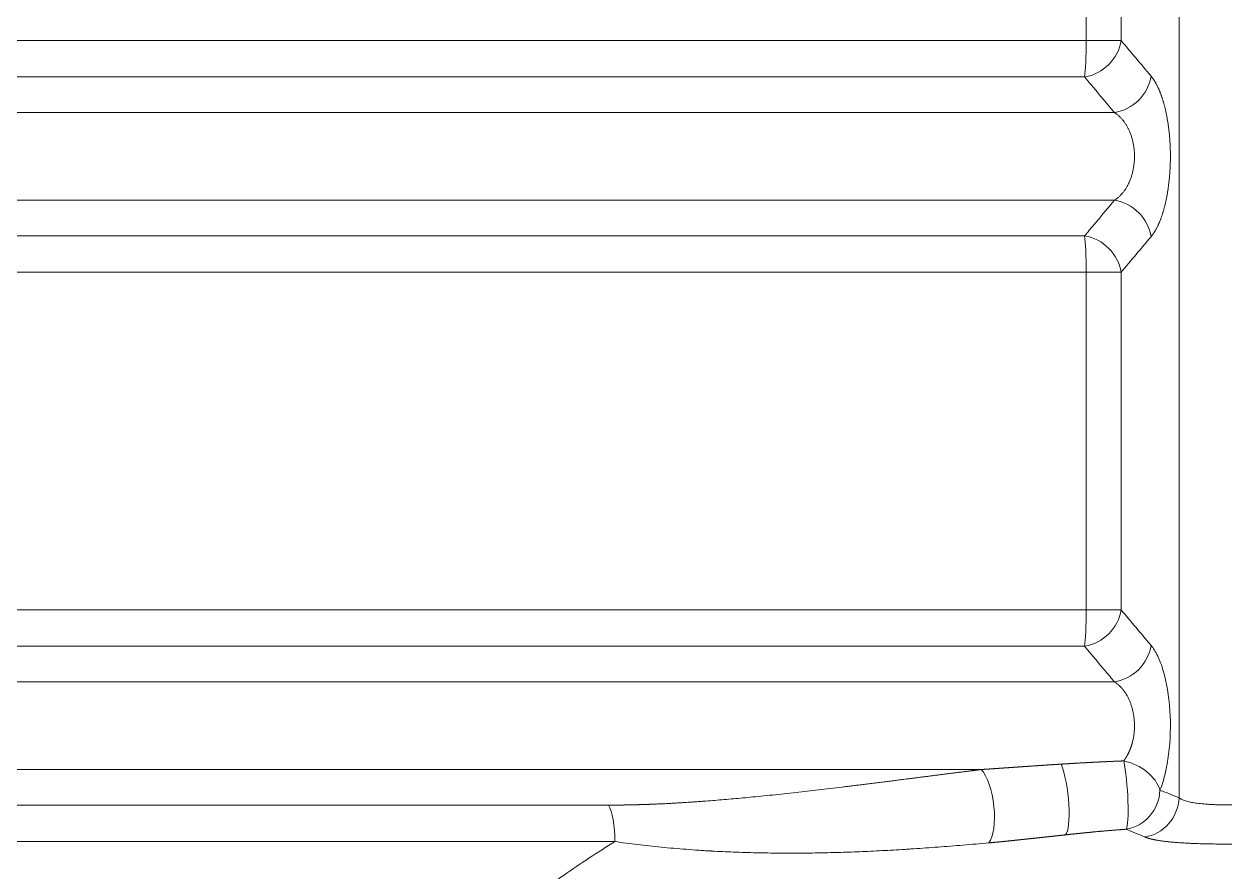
# Model space of a CAD drawing. Header units: millimetres. Extents: x 4664 to 8864, y -38 to 2932.
# Drawn here: x 7830.21 to 7869.52, y 1821.28 to 1849.06 of the extents above; entities that cross this region are included whole.
import ezdxf

# ---------------------------------------------------------------- set-up
doc = ezdxf.new("R2010")
doc.units = ezdxf.units.MM

msp = doc.modelspace()

# ---------------------------------------------------------------- linework, layer by layer
at = {"lineweight": 5}
for p, q in [((7868.051, 1823.71), (7868.051, 1853.103)), ((7865.007, 1850.215), (7865.007, 1848.517)), ((7866.152, 1848.517), (7866.152, 1850.215)), ((7812.571, 1848.517), (7866.152, 1848.517)), ((7812.983, 1847.323), (7864.958, 1847.323)), ((7865.931, 1846.158), (7809.648, 1846.158)), ((7865.931, 1843.285), (7809.648, 1843.285)), ((7864.958, 1842.119), (7812.983, 1842.119)), ((7812.571, 1840.925), (7866.152, 1840.925)), ((7865.007, 1840.925), (7865.007, 1829.869)), ((7866.152, 1829.869), (7866.152, 1840.925)), ((7812.571, 1829.869), (7866.152, 1829.869)), ((7812.983, 1828.674), (7864.958, 1828.674)), ((7865.931, 1827.509), (7809.648, 1827.509)), ((7861.57, 1824.636), (7809.648, 1824.636)), ((7849.353, 1823.471), (7812.983, 1823.471)), ((7812.571, 1822.276), (7849.569, 1822.276))]:
    msp.add_line(p, q, dxfattribs=at)
at = {"lineweight": 5, "extrusion": (0, 0, -1)}
for centre, major_axis, ratio, start_param, end_param in [((7864.924, 1848.517), (0, -1.306), 0.063029, 4.712389, 5.867354), ((7864.924, 1848.517), (0.997, 0.843), 0.871092, 0.770381, 2.178653), ((7865.906, 1847.352), (1, 0.84), 0.87029, 0.767588, 2.18158), ((7865.906, 1842.09), (1, -0.84), 0.87029, 4.101606, 5.515597), ((7864.924, 1840.925), (0, -1.306), 0.063029, 3.557424, 4.712389), ((7864.924, 1840.925), (0.997, -0.843), 0.871092, 4.104532, 5.512804), ((7864.924, 1829.869), (0, -1.306), 0.063029, 4.712389, 5.867354), ((7864.924, 1829.869), (0.997, 0.843), 0.871092, 0.770381, 2.178653), ((7865.906, 1828.704), (1, 0.84), 0.87029, 0.767588, 2.18158), ((7864.132, 1823.766), (-0.148, 1.298), 0.217615, 0.656995, 2.962729), ((7866.199, 1823.96), (0.095, -1.302), 0.121176, 3.893779, 6.107343), ((7866.199, 1823.96), (1.212, -0.485), 0.714518, 4.464329, 5.772394), ((7861.514, 1823.441), (-0.16, 1.296), 0.35862, 0.444825, 2.811339), ((7866.199, 1823.96), (0.477, 1.216), 0.931354, 1.220646, 2.644461), ((7849.398, 1788.775), (44.076, 0), 0.874817, 5.133766, 5.149365), ((7866.824, 1823.71), (0.494, 1.209), 0.930648, 1.207404, 2.647131), ((7849.206, 1822.276), (0, -1.306), 0.278426, 3.557424, 4.712389)]:
    msp.add_ellipse(centre, major_axis=major_axis, ratio=ratio, start_param=start_param, end_param=end_param, dxfattribs=at)
at = {"lineweight": 5}
for points in [[(7867.133, 1847.352), (7866.806, 1847.742), (7866.479, 1848.13), (7866.152, 1848.517)], [(7866.152, 1840.925), (7866.479, 1841.312), (7866.806, 1841.7), (7867.133, 1842.09)], [(7867.133, 1828.704), (7866.806, 1829.093), (7866.479, 1829.481), (7866.152, 1829.869)], [(7866.32, 1822.68), (7866.521, 1822.598), (7866.722, 1822.514), (7866.923, 1822.428)]]:
    msp.add_open_spline(points, degree=3, dxfattribs=at)
for points, degree, knots in [([(7864.958, 1847.323), (7865.232, 1846.996), (7865.506, 1846.668), (7865.83, 1846.279), (7865.881, 1846.218), (7865.931, 1846.158)], 3, [0, 0, 0, 0, 0.843933, 0.843933, 1, 1, 1, 1]), ([(7867.133, 1842.09), (7867.271, 1842.253), (7867.444, 1842.644), (7867.546, 1842.952), (7867.632, 1843.297), (7867.698, 1843.68), (7867.744, 1844.089), (7867.768, 1844.512), (7867.768, 1844.935), (7867.744, 1845.361), (7867.699, 1845.764), (7867.631, 1846.147), (7867.546, 1846.491), (7867.444, 1846.798), (7867.27, 1847.189), (7867.133, 1847.352)], 2, [0, 0, 0, 0.125, 0.1875, 0.25, 0.3125, 0.375, 0.4375, 0.5, 0.5625, 0.625, 0.6875, 0.75, 0.8125, 0.875, 1, 1, 1]), ([(7865.931, 1846.158), (7865.957, 1846.142), (7865.981, 1846.125), (7866.029, 1846.09), (7866.052, 1846.071), (7866.096, 1846.031), (7866.139, 1845.99), (7866.199, 1845.923), (7866.255, 1845.853), (7866.305, 1845.778), (7866.336, 1845.727), (7866.358, 1845.688), (7866.369, 1845.669), (7866.381, 1845.645), (7866.387, 1845.634), (7866.389, 1845.628), (7866.391, 1845.625), (7866.392, 1845.624), (7866.392, 1845.623), (7866.392, 1845.623), (7866.392, 1845.622), (7866.392, 1845.622), (7866.392, 1845.622), (7866.392, 1845.622), (7866.392, 1845.622), (7866.409, 1845.589), (7866.44, 1845.52), (7866.48, 1845.412), (7866.514, 1845.302), (7866.542, 1845.188), (7866.564, 1845.072), (7866.58, 1844.955), (7866.586, 1844.877), (7866.589, 1844.818), (7866.59, 1844.789), (7866.591, 1844.755), (7866.591, 1844.737), (7866.591, 1844.729), (7866.591, 1844.725), (7866.591, 1844.723), (7866.591, 1844.722), (7866.591, 1844.643), (7866.587, 1844.564), (7866.574, 1844.447), (7866.564, 1844.369), (7866.542, 1844.254), (7866.514, 1844.141), (7866.48, 1844.03), (7866.453, 1843.959), (7866.432, 1843.906), (7866.421, 1843.88), (7866.407, 1843.85), (7866.4, 1843.835), (7866.396, 1843.828), (7866.395, 1843.824), (7866.394, 1843.822), (7866.393, 1843.822), (7866.393, 1843.821), (7866.393, 1843.821), (7866.393, 1843.821), (7866.393, 1843.821), (7866.393, 1843.821), (7866.393, 1843.821), (7866.38, 1843.794), (7866.352, 1843.741), (7866.306, 1843.664), (7866.255, 1843.59), (7866.199, 1843.519), (7866.139, 1843.452), (7866.096, 1843.411), (7866.052, 1843.371), (7866.029, 1843.353), (7865.981, 1843.317), (7865.957, 1843.3), (7865.931, 1843.285)], 3, [0, 0, 0, 0, 0.03125, 0.03125, 0.0625, 0.0625, 0.09375, 0.125, 0.15625, 0.1875, 0.21875, 0.21875, 0.234375, 0.242188, 0.246094, 0.248047, 0.249023, 0.249512, 0.249756, 0.249878, 0.249939, 0.249969, 0.249985, 0.249985, 0.25, 0.25, 0.28125, 0.3125, 0.34375, 0.375, 0.40625, 0.4375, 0.46875, 0.46875, 0.484375, 0.492188, 0.496094, 0.498047, 0.499023, 0.499023, 0.5, 0.5, 0.5625, 0.5625, 0.59375, 0.625, 0.65625, 0.6875, 0.71875, 0.71875, 0.734375, 0.742188, 0.746094, 0.748047, 0.749023, 0.749512, 0.749756, 0.749878, 0.749939, 0.749969, 0.749985, 0.749985, 0.75, 0.75, 0.78125, 0.8125, 0.84375, 0.875, 0.90625, 0.9375, 0.9375, 0.96875, 0.96875, 1, 1, 1, 1]), ([(7865.931, 1843.285), (7865.657, 1842.956), (7865.384, 1842.628), (7865.059, 1842.24), (7865.008, 1842.18), (7864.958, 1842.119)], 3, [0, 0, 0, 0, 0.843933, 0.843933, 1, 1, 1, 1]), ([(7864.958, 1828.674), (7865.232, 1828.347), (7865.506, 1828.02), (7865.83, 1827.63), (7865.881, 1827.57), (7865.931, 1827.509)], 3, [0, 0, 0, 0, 0.843933, 0.843933, 1, 1, 1, 1]), ([(7867.426, 1823.96), (7867.49, 1824.12), (7867.546, 1824.298), (7867.642, 1824.695), (7867.682, 1824.913), (7867.768, 1825.594), (7867.783, 1826.098), (7867.72, 1827.053), (7867.643, 1827.502), (7867.481, 1828.05), (7867.419, 1828.216), (7867.283, 1828.495), (7867.211, 1828.611), (7867.133, 1828.704)], 3, [0, 0, 0, 0, 0.125, 0.125, 0.25, 0.25, 0.5, 0.5, 0.75, 0.75, 0.875, 0.875, 1, 1, 1, 1]), ([(7865.931, 1827.509), (7865.933, 1827.508), (7865.935, 1827.507), (7865.939, 1827.504), (7865.943, 1827.502), (7865.946, 1827.499), (7865.95, 1827.497), (7865.954, 1827.494), (7865.958, 1827.492), (7865.961, 1827.489), (7865.965, 1827.487), (7865.969, 1827.484), (7865.973, 1827.482), (7865.976, 1827.479), (7865.98, 1827.477), (7865.984, 1827.474), (7865.987, 1827.472), (7865.991, 1827.469), (7865.995, 1827.466), (7865.998, 1827.464), (7866.002, 1827.461), (7866.005, 1827.458), (7866.009, 1827.456), (7866.012, 1827.453), (7866.016, 1827.45), (7866.02, 1827.447), (7866.023, 1827.445), (7866.027, 1827.442), (7866.03, 1827.439), (7866.034, 1827.436), (7866.037, 1827.434), (7866.041, 1827.431), (7866.044, 1827.428), (7866.048, 1827.425), (7866.051, 1827.422), (7866.054, 1827.419), (7866.058, 1827.416), (7866.061, 1827.413), (7866.065, 1827.411), (7866.068, 1827.408), (7866.071, 1827.405), (7866.075, 1827.402), (7866.078, 1827.399), (7866.081, 1827.396), (7866.085, 1827.393), (7866.088, 1827.39), (7866.091, 1827.387), (7866.095, 1827.384), (7866.098, 1827.381), (7866.101, 1827.377), (7866.104, 1827.374), (7866.108, 1827.371), (7866.111, 1827.368), (7866.114, 1827.365), (7866.117, 1827.362), (7866.121, 1827.359), (7866.124, 1827.356), (7866.127, 1827.352), (7866.13, 1827.349), (7866.133, 1827.346), (7866.136, 1827.343), (7866.139, 1827.34), (7866.143, 1827.336), (7866.146, 1827.333), (7866.149, 1827.33), (7866.152, 1827.327), (7866.155, 1827.323), (7866.158, 1827.32), (7866.161, 1827.317), (7866.164, 1827.313), (7866.167, 1827.31), (7866.17, 1827.307), (7866.173, 1827.303), (7866.176, 1827.3), (7866.179, 1827.297), (7866.182, 1827.293), (7866.185, 1827.29), (7866.188, 1827.287), (7866.191, 1827.283), (7866.194, 1827.28), (7866.197, 1827.276), (7866.199, 1827.273), (7866.202, 1827.27), (7866.205, 1827.266), (7866.208, 1827.263), (7866.211, 1827.259), (7866.214, 1827.256), (7866.216, 1827.252), (7866.219, 1827.249), (7866.222, 1827.245), (7866.225, 1827.242), (7866.228, 1827.238), (7866.23, 1827.235), (7866.233, 1827.231), (7866.236, 1827.228), (7866.239, 1827.224), (7866.241, 1827.22), (7866.244, 1827.217), (7866.247, 1827.213), (7866.249, 1827.21), (7866.252, 1827.206), (7866.255, 1827.202), (7866.257, 1827.199), (7866.26, 1827.195), (7866.263, 1827.192), (7866.265, 1827.188), (7866.268, 1827.184), (7866.27, 1827.181), (7866.273, 1827.177), (7866.275, 1827.173), (7866.278, 1827.17), (7866.28, 1827.166), (7866.283, 1827.162), (7866.285, 1827.159), (7866.288, 1827.155), (7866.29, 1827.151), (7866.293, 1827.148), (7866.295, 1827.144), (7866.298, 1827.14), (7866.3, 1827.136), (7866.303, 1827.133), (7866.305, 1827.129), (7866.307, 1827.125), (7866.31, 1827.121), (7866.312, 1827.118), (7866.315, 1827.114), (7866.317, 1827.11), (7866.319, 1827.106), (7866.322, 1827.102), (7866.324, 1827.099), (7866.326, 1827.095), (7866.329, 1827.091), (7866.331, 1827.087), (7866.35, 1827.055), (7866.383, 1826.994), (7866.428, 1826.898), (7866.468, 1826.799), (7866.502, 1826.696), (7866.53, 1826.592), (7866.553, 1826.485), (7866.572, 1826.375), (7866.584, 1826.261), (7866.591, 1826.143), (7866.591, 1826.024), (7866.586, 1825.906), (7866.574, 1825.788), (7866.556, 1825.672), (7866.539, 1825.593), (7866.529, 1825.55), (7866.526, 1825.54), (7866.524, 1825.531), (7866.521, 1825.522), (7866.519, 1825.512), (7866.517, 1825.503), (7866.514, 1825.494), (7866.511, 1825.485), (7866.509, 1825.475), (7866.506, 1825.466), (7866.503, 1825.457), (7866.501, 1825.448), (7866.498, 1825.439), (7866.495, 1825.43), (7866.492, 1825.42), (7866.489, 1825.411), (7866.486, 1825.402), (7866.483, 1825.393), (7866.48, 1825.384), (7866.477, 1825.375), (7866.474, 1825.366), (7866.471, 1825.357), (7866.467, 1825.348), (7866.464, 1825.339), (7866.461, 1825.33), (7866.457, 1825.321), (7866.454, 1825.312), (7866.45, 1825.303), (7866.447, 1825.294), (7866.443, 1825.286), (7866.44, 1825.277), (7866.436, 1825.268), (7866.432, 1825.259), (7866.429, 1825.25), (7866.425, 1825.242), (7866.421, 1825.233), (7866.417, 1825.224), (7866.413, 1825.216), (7866.409, 1825.207), (7866.405, 1825.199), (7866.401, 1825.19), (7866.397, 1825.181), (7866.393, 1825.173), (7866.389, 1825.164), (7866.385, 1825.156), (7866.38, 1825.148), (7866.376, 1825.139), (7866.372, 1825.131), (7866.367, 1825.123), (7866.363, 1825.114), (7866.358, 1825.106), (7866.354, 1825.098), (7866.349, 1825.09), (7866.345, 1825.082), (7866.34, 1825.073), (7866.335, 1825.065), (7866.331, 1825.057), (7866.326, 1825.049), (7866.321, 1825.041), (7866.316, 1825.033), (7866.311, 1825.025), (7866.306, 1825.018), (7866.301, 1825.01), (7866.296, 1825.002), (7866.291, 1824.994), (7866.286, 1824.987), (7866.281, 1824.979), (7866.275, 1824.971), (7866.27, 1824.964), (7866.265, 1824.956), (7866.259, 1824.949), (7866.254, 1824.941), (7866.249, 1824.934), (7866.243, 1824.927), (7866.239, 1824.922), (7866.238, 1824.919)], 3, [0, 0, 0, 0, 0.002134, 0.004264, 0.00639, 0.008513, 0.010632, 0.012747, 0.014858, 0.016966, 0.01907, 0.02117, 0.023266, 0.025359, 0.027448, 0.029533, 0.031614, 0.033692, 0.035766, 0.037836, 0.039903, 0.041965, 0.044025, 0.04608, 0.048132, 0.050179, 0.052224, 0.054264, 0.056301, 0.058334, 0.060363, 0.062389, 0.064411, 0.066429, 0.068444, 0.070455, 0.072462, 0.074465, 0.076465, 0.078461, 0.080453, 0.082442, 0.084427, 0.086408, 0.088386, 0.09036, 0.09233, 0.094297, 0.09626, 0.098219, 0.100175, 0.102126, 0.104075, 0.106019, 0.10796, 0.109897, 0.111831, 0.113761, 0.115687, 0.11761, 0.119529, 0.121444, 0.123356, 0.125264, 0.127168, 0.129069, 0.130966, 0.13286, 0.13475, 0.136636, 0.138519, 0.140398, 0.142273, 0.144145, 0.146013, 0.147877, 0.149738, 0.151596, 0.153449, 0.155299, 0.157146, 0.158989, 0.160828, 0.162664, 0.164496, 0.166325, 0.16815, 0.169971, 0.171789, 0.173603, 0.175414, 0.177221, 0.179024, 0.180824, 0.182621, 0.184414, 0.186203, 0.187989, 0.189771, 0.191549, 0.193325, 0.195096, 0.196864, 0.198629, 0.20039, 0.202147, 0.203901, 0.205651, 0.207398, 0.209142, 0.210881, 0.212618, 0.214351, 0.21608, 0.217806, 0.219528, 0.221247, 0.222962, 0.224674, 0.226383, 0.228088, 0.229789, 0.231487, 0.233182, 0.234873, 0.23656, 0.238244, 0.239925, 0.241602, 0.243276, 0.244947, 0.246614, 0.248277, 0.249937, 0.288194, 0.325493, 0.36189, 0.397448, 0.432233, 0.466318, 0.499781, 0.535351, 0.570803, 0.606242, 0.641777, 0.677514, 0.713558, 0.750009, 0.753051, 0.756099, 0.759155, 0.762217, 0.765286, 0.768362, 0.771445, 0.774535, 0.777632, 0.780736, 0.783848, 0.786967, 0.790093, 0.793226, 0.796367, 0.799515, 0.802671, 0.805834, 0.809005, 0.812183, 0.815369, 0.818563, 0.821765, 0.824974, 0.828192, 0.831417, 0.83465, 0.837891, 0.841141, 0.844398, 0.847664, 0.850937, 0.854219, 0.857509, 0.860808, 0.864115, 0.86743, 0.870754, 0.874086, 0.877427, 0.880776, 0.884134, 0.8875, 0.890875, 0.894259, 0.897652, 0.901053, 0.904463, 0.907882, 0.91131, 0.914747, 0.918193, 0.921648, 0.925112, 0.928584, 0.932067, 0.935558, 0.939058, 0.942568, 0.946087, 0.949615, 0.953152, 0.956699, 0.960255, 0.96382, 0.967395, 0.97098, 0.974574, 0.978177, 0.98179, 0.985413, 0.989045, 0.992687, 0.996339, 1, 1, 1, 1]), ([(7864.187, 1824.813), (7864.179, 1824.813), (7864.162, 1824.812), (7864.138, 1824.81), (7864.113, 1824.809), (7864.089, 1824.807), (7864.064, 1824.806), (7864.039, 1824.804), (7864.015, 1824.802), (7863.99, 1824.801), (7863.966, 1824.799), (7863.941, 1824.798), (7863.917, 1824.796), (7863.892, 1824.795), (7863.867, 1824.793), (7863.843, 1824.791), (7863.818, 1824.79), (7863.794, 1824.788), (7863.769, 1824.787), (7863.745, 1824.785), (7863.72, 1824.783), (7863.696, 1824.782), (7863.671, 1824.78), (7863.647, 1824.778), (7863.622, 1824.777), (7863.598, 1824.775), (7863.573, 1824.774), (7863.548, 1824.772), (7863.524, 1824.77), (7863.499, 1824.769), (7863.475, 1824.767), (7863.45, 1824.765), (7863.426, 1824.764), (7863.401, 1824.762), (7863.377, 1824.76), (7863.352, 1824.759), (7863.328, 1824.757), (7863.303, 1824.755), (7863.279, 1824.754), (7863.254, 1824.752), (7863.23, 1824.75), (7863.205, 1824.749), (7863.181, 1824.747), (7863.156, 1824.745), (7863.132, 1824.744), (7863.107, 1824.742), (7863.083, 1824.74), (7863.058, 1824.739), (7863.034, 1824.737), (7863.009, 1824.735), (7862.985, 1824.734), (7862.96, 1824.732), (7862.936, 1824.73), (7862.912, 1824.728), (7862.887, 1824.727), (7862.863, 1824.725), (7862.838, 1824.723), (7862.814, 1824.722), (7862.789, 1824.72), (7862.765, 1824.718), (7862.74, 1824.717), (7862.716, 1824.715), (7862.691, 1824.713), (7862.667, 1824.711), (7862.643, 1824.71), (7862.618, 1824.708), (7862.594, 1824.706), (7862.569, 1824.705), (7862.545, 1824.703), (7862.52, 1824.701), (7862.496, 1824.7), (7862.472, 1824.698), (7862.447, 1824.696), (7862.423, 1824.694), (7862.398, 1824.693), (7862.374, 1824.691), (7862.35, 1824.689), (7862.325, 1824.688), (7862.301, 1824.686), (7862.276, 1824.684), (7862.252, 1824.683), (7862.228, 1824.681), (7862.203, 1824.679), (7862.179, 1824.677), (7862.154, 1824.676), (7862.13, 1824.674), (7862.106, 1824.672), (7862.081, 1824.671), (7862.057, 1824.669), (7862.033, 1824.667), (7862.008, 1824.666), (7861.984, 1824.664), (7861.96, 1824.662), (7861.935, 1824.661), (7861.911, 1824.659), (7861.886, 1824.657), (7861.862, 1824.656), (7861.838, 1824.654), (7861.813, 1824.652), (7861.789, 1824.651), (7861.765, 1824.649), (7861.74, 1824.647), (7861.716, 1824.646), (7861.692, 1824.644), (7861.668, 1824.642), (7861.643, 1824.641), (7861.619, 1824.639), (7861.595, 1824.638), (7861.578, 1824.636), (7861.57, 1824.636)], 3, [0, 0, 0, 0, 0.009303, 0.018608, 0.027912, 0.037218, 0.046525, 0.055832, 0.06514, 0.074449, 0.083758, 0.093068, 0.10238, 0.111692, 0.121004, 0.130318, 0.139632, 0.148947, 0.158263, 0.167579, 0.176897, 0.186215, 0.195534, 0.204853, 0.214174, 0.223495, 0.232817, 0.24214, 0.251464, 0.260789, 0.270114, 0.27944, 0.288767, 0.298094, 0.307423, 0.316752, 0.326082, 0.335413, 0.344745, 0.354077, 0.363411, 0.372745, 0.382079, 0.391415, 0.400752, 0.410089, 0.419427, 0.428766, 0.438106, 0.447446, 0.456788, 0.46613, 0.475473, 0.484817, 0.494161, 0.503507, 0.512853, 0.5222, 0.531548, 0.540897, 0.550246, 0.559596, 0.568948, 0.578299, 0.587652, 0.597006, 0.60636, 0.615716, 0.625072, 0.634429, 0.643786, 0.653145, 0.662504, 0.671865, 0.681226, 0.690588, 0.69995, 0.709314, 0.718678, 0.728043, 0.73741, 0.746776, 0.756144, 0.765513, 0.774882, 0.784252, 0.793623, 0.802995, 0.812368, 0.821742, 0.831116, 0.840491, 0.849867, 0.859244, 0.868622, 0.878001, 0.88738, 0.896761, 0.906142, 0.915524, 0.924907, 0.93429, 0.943675, 0.95306, 0.962447, 0.971834, 0.981222, 0.99061, 1, 1, 1, 1]), ([(7866.238, 1824.919), (7866.229, 1824.919), (7866.212, 1824.918), (7866.187, 1824.917), (7866.162, 1824.916), (7866.137, 1824.915), (7866.112, 1824.914), (7866.087, 1824.913), (7866.062, 1824.912), (7866.037, 1824.911), (7866.012, 1824.91), (7865.987, 1824.909), (7865.962, 1824.908), (7865.937, 1824.907), (7865.912, 1824.906), (7865.887, 1824.905), (7865.862, 1824.903), (7865.837, 1824.902), (7865.813, 1824.901), (7865.788, 1824.9), (7865.763, 1824.899), (7865.738, 1824.898), (7865.714, 1824.897), (7865.689, 1824.896), (7865.664, 1824.894), (7865.64, 1824.893), (7865.615, 1824.892), (7865.591, 1824.891), (7865.566, 1824.89), (7865.542, 1824.889), (7865.517, 1824.887), (7865.493, 1824.886), (7865.468, 1824.885), (7865.444, 1824.884), (7865.419, 1824.883), (7865.395, 1824.881), (7865.371, 1824.88), (7865.346, 1824.879), (7865.322, 1824.878), (7865.298, 1824.877), (7865.274, 1824.875), (7865.249, 1824.874), (7865.225, 1824.873), (7865.201, 1824.872), (7865.177, 1824.87), (7865.153, 1824.869), (7865.129, 1824.868), (7865.105, 1824.867), (7865.081, 1824.865), (7865.057, 1824.864), (7865.033, 1824.863), (7865.009, 1824.861), (7864.985, 1824.86), (7864.961, 1824.859), (7864.937, 1824.857), (7864.913, 1824.856), (7864.889, 1824.855), (7864.866, 1824.854), (7864.842, 1824.852), (7864.818, 1824.851), (7864.794, 1824.85), (7864.771, 1824.848), (7864.747, 1824.847), (7864.723, 1824.845), (7864.7, 1824.844), (7864.676, 1824.843), (7864.653, 1824.841), (7864.629, 1824.84), (7864.606, 1824.839), (7864.582, 1824.837), (7864.559, 1824.836), (7864.535, 1824.835), (7864.512, 1824.833), (7864.488, 1824.832), (7864.465, 1824.83), (7864.442, 1824.829), (7864.418, 1824.828), (7864.395, 1824.826), (7864.372, 1824.825), (7864.349, 1824.823), (7864.325, 1824.822), (7864.302, 1824.82), (7864.279, 1824.819), (7864.256, 1824.818), (7864.233, 1824.816), (7864.21, 1824.815), (7864.194, 1824.814), (7864.187, 1824.813)], 3, [0, 0, 0, 0, 0.012238, 0.024464, 0.036679, 0.048883, 0.061075, 0.073256, 0.085426, 0.097584, 0.109731, 0.121867, 0.133992, 0.146105, 0.158207, 0.170297, 0.182377, 0.194445, 0.206502, 0.218547, 0.230581, 0.242604, 0.254616, 0.266616, 0.278606, 0.290583, 0.30255, 0.314505, 0.326449, 0.338382, 0.350304, 0.362214, 0.374113, 0.386001, 0.397877, 0.409742, 0.421596, 0.433439, 0.445271, 0.457091, 0.4689, 0.480698, 0.492484, 0.504259, 0.516023, 0.527776, 0.539518, 0.551248, 0.562967, 0.574675, 0.586372, 0.598058, 0.609732, 0.621395, 0.633047, 0.644687, 0.656317, 0.667935, 0.679542, 0.691138, 0.702722, 0.714296, 0.725858, 0.737409, 0.748949, 0.760478, 0.771995, 0.783501, 0.794997, 0.80648, 0.817953, 0.829415, 0.840865, 0.852305, 0.863733, 0.87515, 0.886555, 0.89795, 0.909333, 0.920706, 0.932067, 0.943417, 0.954756, 0.966084, 0.9774, 0.988706, 1, 1, 1, 1]), ([(7861.57, 1824.636), (7861.561, 1824.635), (7861.542, 1824.632), (7861.513, 1824.629), (7861.482, 1824.625), (7861.45, 1824.621), (7861.416, 1824.617), (7861.381, 1824.612), (7861.345, 1824.608), (7861.307, 1824.603), (7861.267, 1824.598), (7861.227, 1824.593), (7861.184, 1824.588), (7861.141, 1824.582), (7861.095, 1824.577), (7861.049, 1824.571), (7861.001, 1824.565), (7860.951, 1824.558), (7860.9, 1824.552), (7860.848, 1824.545), (7860.794, 1824.539), (7860.739, 1824.532), (7860.683, 1824.524), (7860.625, 1824.517), (7860.565, 1824.51), (7860.504, 1824.502), (7860.442, 1824.494), (7860.379, 1824.486), (7860.313, 1824.478), (7860.247, 1824.469), (7860.179, 1824.461), (7860.11, 1824.452), (7860.018, 1824.44), (7859.906, 1824.426), (7859.774, 1824.409), (7859.647, 1824.393), (7859.525, 1824.377), (7859.406, 1824.362), (7859.292, 1824.347), (7859.181, 1824.333), (7859.075, 1824.32), (7858.973, 1824.307), (7858.875, 1824.294), (7858.781, 1824.282), (7858.692, 1824.271), (7858.606, 1824.26), (7858.489, 1824.245), (7858.341, 1824.227), (7858.162, 1824.204), (7857.987, 1824.182), (7857.815, 1824.16), (7857.648, 1824.14), (7857.484, 1824.119), (7857.324, 1824.1), (7857.168, 1824.081), (7856.934, 1824.052), (7856.624, 1824.015), (7856.242, 1823.97), (7855.871, 1823.927), (7855.496, 1823.884), (7855.117, 1823.843), (7854.733, 1823.802), (7854.362, 1823.764), (7854.014, 1823.73), (7853.686, 1823.699), (7853.376, 1823.671), (7853.072, 1823.645), (7852.773, 1823.621), (7852.526, 1823.602), (7852.329, 1823.587), (7852.182, 1823.577), (7852.036, 1823.567), (7851.892, 1823.558), (7851.75, 1823.549), (7851.61, 1823.541), (7851.472, 1823.533), (7851.335, 1823.525), (7851.2, 1823.518), (7851.066, 1823.512), (7850.966, 1823.508), (7850.898, 1823.505), (7850.863, 1823.503), (7850.827, 1823.502), (7850.792, 1823.5), (7850.756, 1823.499), (7850.721, 1823.498), (7850.685, 1823.496), (7850.65, 1823.495), (7850.615, 1823.494), (7850.58, 1823.492), (7850.545, 1823.491), (7850.51, 1823.49), (7850.475, 1823.489), (7850.44, 1823.488), (7850.405, 1823.487), (7850.37, 1823.486), (7850.336, 1823.485), (7850.301, 1823.484), (7850.266, 1823.483), (7850.232, 1823.482), (7850.197, 1823.481), (7850.163, 1823.48), (7850.128, 1823.48), (7850.094, 1823.479), (7850.06, 1823.478), (7850.025, 1823.477), (7849.991, 1823.477), (7849.957, 1823.476), (7849.923, 1823.476), (7849.889, 1823.475), (7849.855, 1823.474), (7849.821, 1823.474), (7849.787, 1823.474), (7849.754, 1823.473), (7849.72, 1823.473), (7849.686, 1823.472), (7849.653, 1823.472), (7849.619, 1823.472), (7849.586, 1823.472), (7849.552, 1823.471), (7849.519, 1823.471), (7849.485, 1823.471), (7849.452, 1823.471), (7849.419, 1823.471), (7849.386, 1823.471), (7849.364, 1823.471), (7849.353, 1823.471)], 3, [0, 0, 0, 0, 0.002258, 0.004635, 0.007131, 0.009745, 0.012478, 0.01533, 0.0183, 0.021389, 0.024597, 0.027923, 0.031367, 0.03493, 0.038611, 0.04241, 0.046328, 0.050363, 0.054517, 0.058789, 0.063178, 0.067686, 0.072311, 0.077054, 0.081915, 0.086893, 0.091989, 0.097203, 0.102533, 0.107981, 0.113546, 0.119229, 0.125028, 0.136149, 0.146931, 0.157375, 0.167481, 0.177248, 0.186679, 0.195773, 0.20453, 0.212952, 0.221038, 0.228788, 0.236204, 0.243284, 0.250031, 0.265189, 0.280029, 0.294551, 0.308755, 0.322642, 0.336213, 0.349469, 0.362409, 0.375035, 0.407781, 0.439525, 0.470274, 0.500032, 0.53287, 0.564637, 0.595338, 0.62498, 0.650928, 0.676384, 0.701352, 0.725837, 0.749842, 0.761985, 0.773967, 0.78579, 0.797454, 0.808959, 0.820307, 0.831498, 0.842533, 0.853413, 0.864137, 0.874708, 0.877567, 0.880419, 0.883266, 0.886106, 0.88894, 0.891767, 0.894589, 0.897405, 0.900214, 0.903017, 0.905814, 0.908606, 0.911391, 0.91417, 0.916942, 0.919709, 0.92247, 0.925225, 0.927974, 0.930717, 0.933454, 0.936186, 0.938911, 0.94163, 0.944344, 0.947051, 0.949753, 0.952449, 0.955139, 0.957824, 0.960502, 0.963175, 0.965842, 0.968504, 0.971159, 0.973809, 0.976454, 0.979092, 0.981725, 0.984353, 0.986975, 0.989591, 0.992201, 0.994806, 0.997406, 1, 1, 1, 1]), ([(7870.997, 1823.71), (7870.971, 1823.691), (7870.94, 1823.673), (7870.887, 1823.648), (7870.848, 1823.632), (7870.783, 1823.61), (7870.71, 1823.589), (7870.63, 1823.57), (7870.543, 1823.553), (7870.45, 1823.538), (7870.35, 1823.525), (7870.245, 1823.513), (7870.134, 1823.503), (7870.019, 1823.495), (7869.9, 1823.489), (7869.777, 1823.484), (7869.694, 1823.483), (7869.631, 1823.482), (7869.599, 1823.481), (7869.562, 1823.481), (7869.544, 1823.481), (7869.534, 1823.481), (7869.53, 1823.481), (7869.527, 1823.481), (7869.526, 1823.481), (7869.526, 1823.481), (7869.525, 1823.481), (7869.525, 1823.481), (7869.525, 1823.481), (7869.525, 1823.481), (7869.525, 1823.481), (7869.525, 1823.481), (7869.525, 1823.481), (7869.524, 1823.481), (7869.524, 1823.481), (7869.524, 1823.481), (7869.524, 1823.481), (7869.524, 1823.481), (7869.524, 1823.481), (7869.523, 1823.481), (7869.521, 1823.481), (7869.516, 1823.481), (7869.507, 1823.481), (7869.488, 1823.481), (7869.451, 1823.481), (7869.419, 1823.482), (7869.356, 1823.482), (7869.273, 1823.484), (7869.15, 1823.489), (7869.03, 1823.495), (7868.915, 1823.503), (7868.804, 1823.513), (7868.699, 1823.524), (7868.599, 1823.538), (7868.505, 1823.553), (7868.418, 1823.57), (7868.338, 1823.589), (7868.265, 1823.61), (7868.2, 1823.632), (7868.161, 1823.648), (7868.108, 1823.673), (7868.077, 1823.691), (7868.051, 1823.71)], 3, [0, 0, 0, 0, 0.0625, 0.0625, 0.09375, 0.125, 0.15625, 0.1875, 0.21875, 0.25, 0.28125, 0.3125, 0.34375, 0.375, 0.40625, 0.4375, 0.46875, 0.46875, 0.484375, 0.492188, 0.496094, 0.498047, 0.499023, 0.499512, 0.499756, 0.499878, 0.499939, 0.499969, 0.499985, 0.499992, 0.499992, 0.5, 0.5, 0.500244, 0.500275, 0.500275, 0.500305, 0.500305, 0.500366, 0.500488, 0.500977, 0.501953, 0.503906, 0.507813, 0.515625, 0.53125, 0.53125, 0.5625, 0.59375, 0.625, 0.65625, 0.6875, 0.71875, 0.75, 0.78125, 0.8125, 0.84375, 0.875, 0.90625, 0.9375, 0.9375, 1, 1, 1, 1]), ([(7861.816, 1822.234), (7861.822, 1822.234), (7861.832, 1822.235), (7861.848, 1822.237), (7861.864, 1822.238), (7861.88, 1822.239), (7861.896, 1822.241), (7861.912, 1822.242), (7861.928, 1822.244), (7861.944, 1822.245), (7861.96, 1822.247), (7861.977, 1822.248), (7861.993, 1822.25), (7862.009, 1822.251), (7862.025, 1822.253), (7862.041, 1822.254), (7862.057, 1822.256), (7862.074, 1822.257), (7862.09, 1822.259), (7862.106, 1822.261), (7862.122, 1822.262), (7862.139, 1822.264), (7862.155, 1822.265), (7862.171, 1822.267), (7862.188, 1822.268), (7862.204, 1822.27), (7862.22, 1822.272), (7862.237, 1822.273), (7862.253, 1822.275), (7862.269, 1822.276), (7862.286, 1822.278), (7862.302, 1822.28), (7862.319, 1822.281), (7862.335, 1822.283), (7862.352, 1822.285), (7862.368, 1822.286), (7862.385, 1822.288), (7862.401, 1822.29), (7862.418, 1822.291), (7862.434, 1822.293), (7862.451, 1822.295), (7862.468, 1822.296), (7862.484, 1822.298), (7862.501, 1822.3), (7862.518, 1822.302), (7862.534, 1822.303), (7862.551, 1822.305), (7862.568, 1822.307), (7862.584, 1822.309), (7862.601, 1822.31), (7862.618, 1822.312), (7862.635, 1822.314), (7862.651, 1822.316), (7862.668, 1822.317), (7862.685, 1822.319), (7862.702, 1822.321), (7862.719, 1822.323), (7862.736, 1822.324), (7862.753, 1822.326), (7862.769, 1822.328), (7862.786, 1822.33), (7862.803, 1822.332), (7862.82, 1822.333), (7862.837, 1822.335), (7862.854, 1822.337), (7862.871, 1822.339), (7862.888, 1822.341), (7862.905, 1822.342), (7862.922, 1822.344), (7862.94, 1822.346), (7862.957, 1822.348), (7862.974, 1822.35), (7862.991, 1822.352), (7863.008, 1822.353), (7863.025, 1822.355), (7863.042, 1822.357), (7863.06, 1822.359), (7863.077, 1822.361), (7863.094, 1822.363), (7863.111, 1822.365), (7863.129, 1822.366), (7863.146, 1822.368), (7863.163, 1822.37), (7863.181, 1822.372), (7863.198, 1822.374), (7863.215, 1822.376), (7863.233, 1822.378), (7863.25, 1822.38), (7863.268, 1822.382), (7863.285, 1822.383), (7863.302, 1822.385), (7863.32, 1822.387), (7863.337, 1822.389), (7863.355, 1822.391), (7863.372, 1822.393), (7863.39, 1822.395), (7863.408, 1822.397), (7863.425, 1822.399), (7863.443, 1822.401), (7863.46, 1822.402), (7863.478, 1822.404), (7863.496, 1822.406), (7863.513, 1822.408), (7863.531, 1822.41), (7863.549, 1822.412), (7863.566, 1822.414), (7863.584, 1822.416), (7863.602, 1822.418), (7863.62, 1822.42), (7863.638, 1822.422), (7863.655, 1822.424), (7863.673, 1822.426), (7863.691, 1822.427), (7863.709, 1822.429), (7863.727, 1822.431), (7863.745, 1822.433), (7863.763, 1822.435), (7863.781, 1822.437), (7863.799, 1822.439), (7863.817, 1822.441), (7863.835, 1822.443), (7863.853, 1822.445), (7863.871, 1822.447), (7863.889, 1822.449), (7863.907, 1822.451), (7863.925, 1822.453), (7863.943, 1822.455), (7863.961, 1822.457), (7863.979, 1822.458), (7863.997, 1822.46), (7864.016, 1822.462), (7864.034, 1822.464), (7864.052, 1822.466), (7864.07, 1822.468), (7864.088, 1822.47), (7864.107, 1822.472), (7864.125, 1822.474), (7864.143, 1822.476), (7864.162, 1822.478), (7864.18, 1822.48), (7864.198, 1822.482), (7864.217, 1822.484), (7864.235, 1822.486), (7864.254, 1822.487), (7864.272, 1822.489), (7864.29, 1822.491), (7864.309, 1822.493), (7864.321, 1822.495), (7864.327, 1822.495)], 3, [0, 0, 0, 0, 0.006599, 0.013201, 0.019807, 0.026414, 0.033025, 0.039639, 0.046256, 0.052876, 0.059498, 0.066124, 0.072752, 0.079384, 0.086019, 0.092656, 0.099297, 0.105941, 0.112588, 0.119238, 0.125891, 0.132547, 0.139206, 0.145868, 0.152534, 0.159202, 0.165874, 0.172549, 0.179227, 0.185909, 0.192593, 0.199281, 0.205972, 0.212666, 0.219364, 0.226064, 0.232768, 0.239476, 0.246186, 0.2529, 0.259618, 0.266338, 0.273062, 0.27979, 0.28652, 0.293255, 0.299992, 0.306733, 0.313477, 0.320225, 0.326976, 0.333731, 0.340489, 0.347251, 0.354016, 0.360785, 0.367557, 0.374333, 0.381112, 0.387895, 0.394681, 0.401471, 0.408264, 0.415062, 0.421862, 0.428667, 0.435475, 0.442286, 0.449102, 0.455921, 0.462743, 0.469569, 0.4764, 0.483233, 0.490071, 0.496912, 0.503757, 0.510605, 0.517458, 0.524314, 0.531174, 0.538038, 0.544906, 0.551777, 0.558652, 0.565532, 0.572415, 0.579302, 0.586192, 0.593087, 0.599985, 0.606888, 0.613794, 0.620705, 0.627619, 0.634537, 0.641459, 0.648385, 0.655316, 0.66225, 0.669188, 0.67613, 0.683076, 0.690027, 0.696981, 0.703939, 0.710902, 0.717868, 0.724839, 0.731814, 0.738792, 0.745775, 0.752763, 0.759754, 0.766749, 0.773749, 0.780753, 0.787761, 0.794773, 0.801789, 0.80881, 0.815835, 0.822864, 0.829897, 0.836935, 0.843976, 0.851023, 0.858073, 0.865128, 0.872187, 0.87925, 0.886318, 0.89339, 0.900467, 0.907547, 0.914633, 0.921722, 0.928816, 0.935915, 0.943017, 0.950125, 0.957236, 0.964352, 0.971473, 0.978598, 0.985727, 0.992861, 1, 1, 1, 1]), ([(7864.327, 1822.495), (7864.334, 1822.496), (7864.346, 1822.497), (7864.365, 1822.499), (7864.384, 1822.502), (7864.403, 1822.504), (7864.422, 1822.506), (7864.441, 1822.508), (7864.46, 1822.51), (7864.479, 1822.512), (7864.498, 1822.514), (7864.518, 1822.516), (7864.537, 1822.518), (7864.556, 1822.52), (7864.575, 1822.522), (7864.594, 1822.525), (7864.613, 1822.527), (7864.633, 1822.529), (7864.652, 1822.531), (7864.671, 1822.533), (7864.691, 1822.535), (7864.71, 1822.537), (7864.729, 1822.539), (7864.749, 1822.541), (7864.768, 1822.543), (7864.787, 1822.545), (7864.807, 1822.547), (7864.826, 1822.549), (7864.846, 1822.551), (7864.865, 1822.553), (7864.885, 1822.555), (7864.904, 1822.557), (7864.924, 1822.559), (7864.943, 1822.561), (7864.963, 1822.563), (7864.983, 1822.565), (7865.002, 1822.567), (7865.022, 1822.569), (7865.041, 1822.571), (7865.061, 1822.573), (7865.081, 1822.575), (7865.101, 1822.576), (7865.12, 1822.578), (7865.14, 1822.58), (7865.16, 1822.582), (7865.18, 1822.584), (7865.2, 1822.586), (7865.22, 1822.588), (7865.239, 1822.59), (7865.259, 1822.592), (7865.279, 1822.594), (7865.299, 1822.595), (7865.326, 1822.598), (7865.36, 1822.601), (7865.4, 1822.605), (7865.441, 1822.608), (7865.482, 1822.612), (7865.523, 1822.616), (7865.564, 1822.619), (7865.605, 1822.623), (7865.646, 1822.627), (7865.687, 1822.63), (7865.729, 1822.634), (7865.77, 1822.637), (7865.812, 1822.641), (7865.854, 1822.644), (7865.896, 1822.648), (7865.938, 1822.651), (7865.98, 1822.654), (7866.022, 1822.658), (7866.064, 1822.661), (7866.106, 1822.664), (7866.149, 1822.667), (7866.192, 1822.671), (7866.234, 1822.674), (7866.277, 1822.677), (7866.306, 1822.679), (7866.32, 1822.68)], 3, [0, 0, 0, 0, 0.009611, 0.019231, 0.028858, 0.038493, 0.048136, 0.057787, 0.067445, 0.077112, 0.086786, 0.096469, 0.106159, 0.115857, 0.125564, 0.135278, 0.145, 0.15473, 0.164469, 0.174215, 0.183969, 0.193732, 0.203502, 0.213281, 0.223068, 0.232862, 0.242665, 0.252476, 0.262295, 0.272123, 0.281958, 0.291802, 0.301654, 0.311514, 0.321382, 0.331258, 0.341143, 0.351036, 0.360937, 0.370847, 0.380764, 0.39069, 0.400625, 0.410567, 0.420518, 0.430478, 0.440445, 0.450421, 0.460406, 0.470399, 0.4804, 0.490409, 0.500427, 0.520722, 0.541061, 0.561446, 0.581874, 0.602348, 0.622867, 0.643431, 0.66404, 0.684694, 0.705394, 0.726139, 0.74693, 0.767766, 0.788648, 0.809576, 0.83055, 0.851569, 0.872635, 0.893747, 0.914905, 0.936109, 0.957359, 0.978656, 1, 1, 1, 1]), ([(7866.923, 1822.428), (7866.924, 1822.428), (7866.926, 1822.427), (7866.929, 1822.426), (7866.931, 1822.424), (7866.934, 1822.423), (7866.937, 1822.422), (7866.94, 1822.421), (7866.942, 1822.42), (7866.945, 1822.419), (7866.948, 1822.418), (7866.951, 1822.417), (7866.954, 1822.416), (7866.957, 1822.414), (7866.96, 1822.413), (7866.963, 1822.412), (7866.966, 1822.411), (7866.969, 1822.41), (7866.972, 1822.409), (7866.975, 1822.408), (7866.978, 1822.407), (7866.981, 1822.406), (7866.984, 1822.405), (7866.987, 1822.404), (7866.99, 1822.402), (7866.993, 1822.401), (7866.996, 1822.4), (7866.999, 1822.399), (7867.003, 1822.398), (7867.006, 1822.397), (7867.009, 1822.396), (7867.012, 1822.395), (7867.016, 1822.394), (7867.019, 1822.393), (7867.022, 1822.392), (7867.025, 1822.391), (7867.029, 1822.39), (7867.032, 1822.389), (7867.036, 1822.388), (7867.039, 1822.387), (7867.042, 1822.386), (7867.046, 1822.385), (7867.049, 1822.384), (7867.053, 1822.383), (7867.056, 1822.382), (7867.06, 1822.381), (7867.063, 1822.38), (7867.067, 1822.379), (7867.07, 1822.378), (7867.074, 1822.377), (7867.078, 1822.376), (7867.081, 1822.375), (7867.085, 1822.374), (7867.089, 1822.373), (7867.092, 1822.372), (7867.096, 1822.371), (7867.1, 1822.37), (7867.103, 1822.369), (7867.107, 1822.368), (7867.111, 1822.367), (7867.115, 1822.366), (7867.119, 1822.365), (7867.122, 1822.364), (7867.126, 1822.363), (7867.13, 1822.362), (7867.134, 1822.361), (7867.138, 1822.36), (7867.142, 1822.359), (7867.146, 1822.358), (7867.15, 1822.357), (7867.154, 1822.356), (7867.158, 1822.355), (7867.162, 1822.355), (7867.166, 1822.354), (7867.17, 1822.353), (7867.174, 1822.352), (7867.178, 1822.351), (7867.182, 1822.35), (7867.186, 1822.349), (7867.191, 1822.348), (7867.195, 1822.347), (7867.199, 1822.346), (7867.203, 1822.345), (7867.207, 1822.345), (7867.212, 1822.344), (7867.216, 1822.343), (7867.22, 1822.342), (7867.225, 1822.341), (7867.229, 1822.34), (7867.233, 1822.339), (7867.238, 1822.338), (7867.242, 1822.337), (7867.246, 1822.337), (7867.251, 1822.336), (7867.255, 1822.335), (7867.26, 1822.334), (7867.264, 1822.333), (7867.269, 1822.332), (7867.273, 1822.331), (7867.278, 1822.331), (7867.282, 1822.33), (7867.287, 1822.329), (7867.292, 1822.328), (7867.296, 1822.327), (7867.301, 1822.326), (7867.305, 1822.325), (7867.31, 1822.325), (7867.315, 1822.324), (7867.352, 1822.317), (7867.424, 1822.305), (7867.537, 1822.29), (7867.658, 1822.275), (7867.786, 1822.262), (7867.921, 1822.25), (7868.062, 1822.239), (7868.21, 1822.23), (7868.362, 1822.221), (7868.519, 1822.214), (7868.66, 1822.209), (7868.784, 1822.205), (7868.888, 1822.202), (7868.992, 1822.2), (7869.098, 1822.198), (7869.204, 1822.197), (7869.311, 1822.196), (7869.418, 1822.195), (7869.506, 1822.195), (7869.576, 1822.195), (7869.626, 1822.195), (7869.676, 1822.195), (7869.726, 1822.196), (7869.776, 1822.196), (7869.826, 1822.197), (7869.876, 1822.197), (7869.925, 1822.198), (7869.975, 1822.199), (7870.024, 1822.2), (7870.074, 1822.201), (7870.123, 1822.202), (7870.173, 1822.203), (7870.222, 1822.204), (7870.271, 1822.206), (7870.32, 1822.207), (7870.392, 1822.209), (7870.486, 1822.213), (7870.6, 1822.218), (7870.712, 1822.223), (7870.82, 1822.229), (7870.926, 1822.235), (7871.029, 1822.242), (7871.11, 1822.249), (7871.169, 1822.254), (7871.209, 1822.257), (7871.248, 1822.261), (7871.286, 1822.265), (7871.324, 1822.268), (7871.361, 1822.272), (7871.398, 1822.276), (7871.434, 1822.28), (7871.469, 1822.285), (7871.504, 1822.289), (7871.538, 1822.294), (7871.572, 1822.298), (7871.605, 1822.303), (7871.637, 1822.308), (7871.668, 1822.313), (7871.699, 1822.318), (7871.723, 1822.322), (7871.738, 1822.325), (7871.747, 1822.326), (7871.755, 1822.328), (7871.764, 1822.329), (7871.772, 1822.331), (7871.781, 1822.333), (7871.789, 1822.334), (7871.797, 1822.336), (7871.805, 1822.337), (7871.813, 1822.339), (7871.821, 1822.341), (7871.829, 1822.342), (7871.837, 1822.344), (7871.845, 1822.345), (7871.853, 1822.347), (7871.86, 1822.349), (7871.868, 1822.35), (7871.876, 1822.352), (7871.883, 1822.354), (7871.89, 1822.356), (7871.898, 1822.357), (7871.905, 1822.359), (7871.912, 1822.361), (7871.92, 1822.362), (7871.927, 1822.364), (7871.934, 1822.366), (7871.941, 1822.368), (7871.948, 1822.37), (7871.954, 1822.371), (7871.961, 1822.373), (7871.968, 1822.375), (7871.975, 1822.377), (7871.981, 1822.379), (7871.988, 1822.38), (7871.994, 1822.382), (7872, 1822.384), (7872.007, 1822.386), (7872.013, 1822.388), (7872.019, 1822.39), (7872.025, 1822.392), (7872.031, 1822.394), (7872.037, 1822.396), (7872.043, 1822.398), (7872.049, 1822.4), (7872.055, 1822.401), (7872.061, 1822.403), (7872.066, 1822.405), (7872.072, 1822.407), (7872.078, 1822.409), (7872.083, 1822.411), (7872.089, 1822.413), (7872.094, 1822.415), (7872.099, 1822.418), (7872.104, 1822.42), (7872.11, 1822.422), (7872.115, 1822.424), (7872.12, 1822.426), (7872.123, 1822.427), (7872.125, 1822.428)], 3, [0, 0, 0, 0, 0.001188, 0.002374, 0.003561, 0.004746, 0.005931, 0.007116, 0.0083, 0.009483, 0.010666, 0.011848, 0.01303, 0.014211, 0.015391, 0.016571, 0.017751, 0.01893, 0.020108, 0.021286, 0.022464, 0.023641, 0.024817, 0.025994, 0.027169, 0.028345, 0.029519, 0.030694, 0.031868, 0.033041, 0.034214, 0.035387, 0.03656, 0.037732, 0.038903, 0.040075, 0.041246, 0.042416, 0.043587, 0.044757, 0.045927, 0.047096, 0.048265, 0.049434, 0.050603, 0.051771, 0.052939, 0.054107, 0.055274, 0.056442, 0.057609, 0.058776, 0.059943, 0.061109, 0.062276, 0.063442, 0.064608, 0.065774, 0.06694, 0.068105, 0.069271, 0.070436, 0.071601, 0.072767, 0.073932, 0.075097, 0.076261, 0.077426, 0.078591, 0.079756, 0.080921, 0.082085, 0.08325, 0.084415, 0.085579, 0.086744, 0.087909, 0.089073, 0.090238, 0.091403, 0.092568, 0.093733, 0.094898, 0.096063, 0.097228, 0.098393, 0.099558, 0.100724, 0.101889, 0.103055, 0.104221, 0.105387, 0.106553, 0.107719, 0.108886, 0.110053, 0.111219, 0.112387, 0.113554, 0.114721, 0.115889, 0.117057, 0.118225, 0.119394, 0.120563, 0.121732, 0.122901, 0.124071, 0.125241, 0.150482, 0.175511, 0.20042, 0.225306, 0.250265, 0.275471, 0.300471, 0.32537, 0.35027, 0.375276, 0.391019, 0.406675, 0.422272, 0.437834, 0.45339, 0.468966, 0.484588, 0.500283, 0.507584, 0.514876, 0.522162, 0.529445, 0.536727, 0.544011, 0.5513, 0.558597, 0.565904, 0.573225, 0.580561, 0.587917, 0.595294, 0.602695, 0.610124, 0.617582, 0.625071, 0.643141, 0.661082, 0.678932, 0.696727, 0.714507, 0.732309, 0.750171, 0.757518, 0.764853, 0.772179, 0.779498, 0.786812, 0.794124, 0.801437, 0.808752, 0.816072, 0.8234, 0.830737, 0.838088, 0.845452, 0.852834, 0.860236, 0.867659, 0.875107, 0.877259, 0.87941, 0.88156, 0.883709, 0.885857, 0.888004, 0.890151, 0.892297, 0.894443, 0.896588, 0.898732, 0.900876, 0.90302, 0.905163, 0.907306, 0.909449, 0.911592, 0.913735, 0.915877, 0.91802, 0.920162, 0.922305, 0.924448, 0.926591, 0.928735, 0.930879, 0.933023, 0.935168, 0.937313, 0.939459, 0.941605, 0.943752, 0.9459, 0.948049, 0.950199, 0.952349, 0.9545, 0.956653, 0.958806, 0.960961, 0.963117, 0.965274, 0.967432, 0.969592, 0.971753, 0.973916, 0.97608, 0.978245, 0.980413, 0.982582, 0.984752, 0.986925, 0.989099, 0.991275, 0.993453, 0.995633, 0.997816, 1, 1, 1, 1]), ([(7849.569, 1822.276), (7849.003, 1821.925), (7848.447, 1821.559), (7847.355, 1820.802), (7846.82, 1820.409), (7845.77, 1819.597), (7845.255, 1819.177), (7844.498, 1818.527), (7844.248, 1818.307), (7843.877, 1817.972), (7843.693, 1817.803), (7843.479, 1817.604), (7843.373, 1817.503), (7843.32, 1817.453), (7843.293, 1817.428), (7843.28, 1817.415), (7843.273, 1817.409), (7843.27, 1817.406), (7843.268, 1817.404), (7843.268, 1817.404), (7843.267, 1817.403), (7843.267, 1817.403), (7842.786, 1816.946), (7842.319, 1816.478), (7841.636, 1815.759), (7841.411, 1815.517), (7841.079, 1815.149), (7840.915, 1814.965), (7840.724, 1814.747), (7840.629, 1814.638), (7840.582, 1814.583), (7840.559, 1814.556), (7840.547, 1814.542), (7840.541, 1814.535), (7840.538, 1814.532), (7840.537, 1814.53), (7840.536, 1814.529), (7840.536, 1814.529), (7840.535, 1814.529), (7840.535, 1814.528), (7840.098, 1814.02), (7839.676, 1813.501), (7838.859, 1812.446), (7838.464, 1811.908), (7838.083, 1811.362)], 3, [0, 0, 0, 0, 0.125, 0.125, 0.25, 0.25, 0.375, 0.375, 0.4375, 0.4375, 0.46875, 0.484375, 0.492187, 0.496094, 0.498047, 0.499023, 0.499512, 0.499756, 0.499878, 0.499939, 0.499939, 0.5, 0.5, 0.625, 0.625, 0.6875, 0.6875, 0.71875, 0.734375, 0.742187, 0.746094, 0.748047, 0.749023, 0.749512, 0.749756, 0.749878, 0.749939, 0.749969, 0.749969, 0.75, 0.75, 0.875, 0.875, 1, 1, 1, 1]), ([(7849.569, 1822.276), (7849.689, 1822.259), (7849.932, 1822.225), (7850.306, 1822.178), (7850.69, 1822.134), (7851.083, 1822.093), (7851.485, 1822.056), (7851.896, 1822.022), (7852.176, 1822.001), (7852.388, 1821.987), (7852.494, 1821.98), (7852.62, 1821.973), (7852.683, 1821.969), (7852.714, 1821.967), (7852.73, 1821.967), (7852.738, 1821.966), (7852.742, 1821.966), (7852.744, 1821.966), (7852.745, 1821.966), (7852.745, 1821.966), (7852.745, 1821.966), (7852.745, 1821.966), (7852.745, 1821.966), (7852.745, 1821.966), (7852.746, 1821.966), (7852.976, 1821.953), (7853.212, 1821.942), (7853.576, 1821.927), (7853.698, 1821.923), (7853.946, 1821.915), (7854.197, 1821.909), (7854.582, 1821.902), (7854.975, 1821.897), (7855.244, 1821.897), (7855.447, 1821.897), (7855.549, 1821.897), (7855.669, 1821.898), (7855.73, 1821.899), (7855.76, 1821.899), (7855.775, 1821.899), (7855.783, 1821.899), (7855.787, 1821.899), (7855.789, 1821.899), (7855.789, 1821.899), (7855.79, 1821.899), (7855.79, 1821.899), (7855.79, 1821.899), (7855.79, 1821.899), (7855.79, 1821.899), (7855.79, 1821.899), (7856.009, 1821.901), (7856.23, 1821.905), (7856.682, 1821.914), (7856.912, 1821.921), (7857.262, 1821.932), (7857.38, 1821.936), (7857.618, 1821.946), (7857.738, 1821.951), (7858.101, 1821.967), (7858.348, 1821.98), (7858.724, 1822.001), (7858.85, 1822.008), (7859.042, 1822.02), (7859.106, 1822.024), (7859.234, 1822.032), (7859.299, 1822.037), (7859.623, 1822.058), (7859.886, 1822.077), (7860.421, 1822.117), (7860.694, 1822.138), (7861.247, 1822.184), (7861.529, 1822.208), (7861.816, 1822.234)], 3, [0, 0, 0, 0, 0.03125, 0.0625, 0.09375, 0.125, 0.15625, 0.1875, 0.21875, 0.21875, 0.234375, 0.242187, 0.246094, 0.248047, 0.249023, 0.249512, 0.249756, 0.249878, 0.249939, 0.249969, 0.249985, 0.249992, 0.249996, 0.249996, 0.25, 0.25, 0.3125, 0.3125, 0.34375, 0.34375, 0.375, 0.40625, 0.4375, 0.46875, 0.46875, 0.484375, 0.492188, 0.496094, 0.498047, 0.499023, 0.499512, 0.499756, 0.499878, 0.499939, 0.499969, 0.499985, 0.499992, 0.499996, 0.499996, 0.5, 0.5, 0.5625, 0.5625, 0.625, 0.625, 0.65625, 0.65625, 0.6875, 0.6875, 0.75, 0.75, 0.78125, 0.78125, 0.796875, 0.796875, 0.8125, 0.8125, 0.875, 0.875, 0.9375, 0.9375, 1, 1, 1, 1])]:
    msp.add_open_spline(points, degree=degree, knots=knots, dxfattribs=at)

doc.saveas('drawing.dxf')
